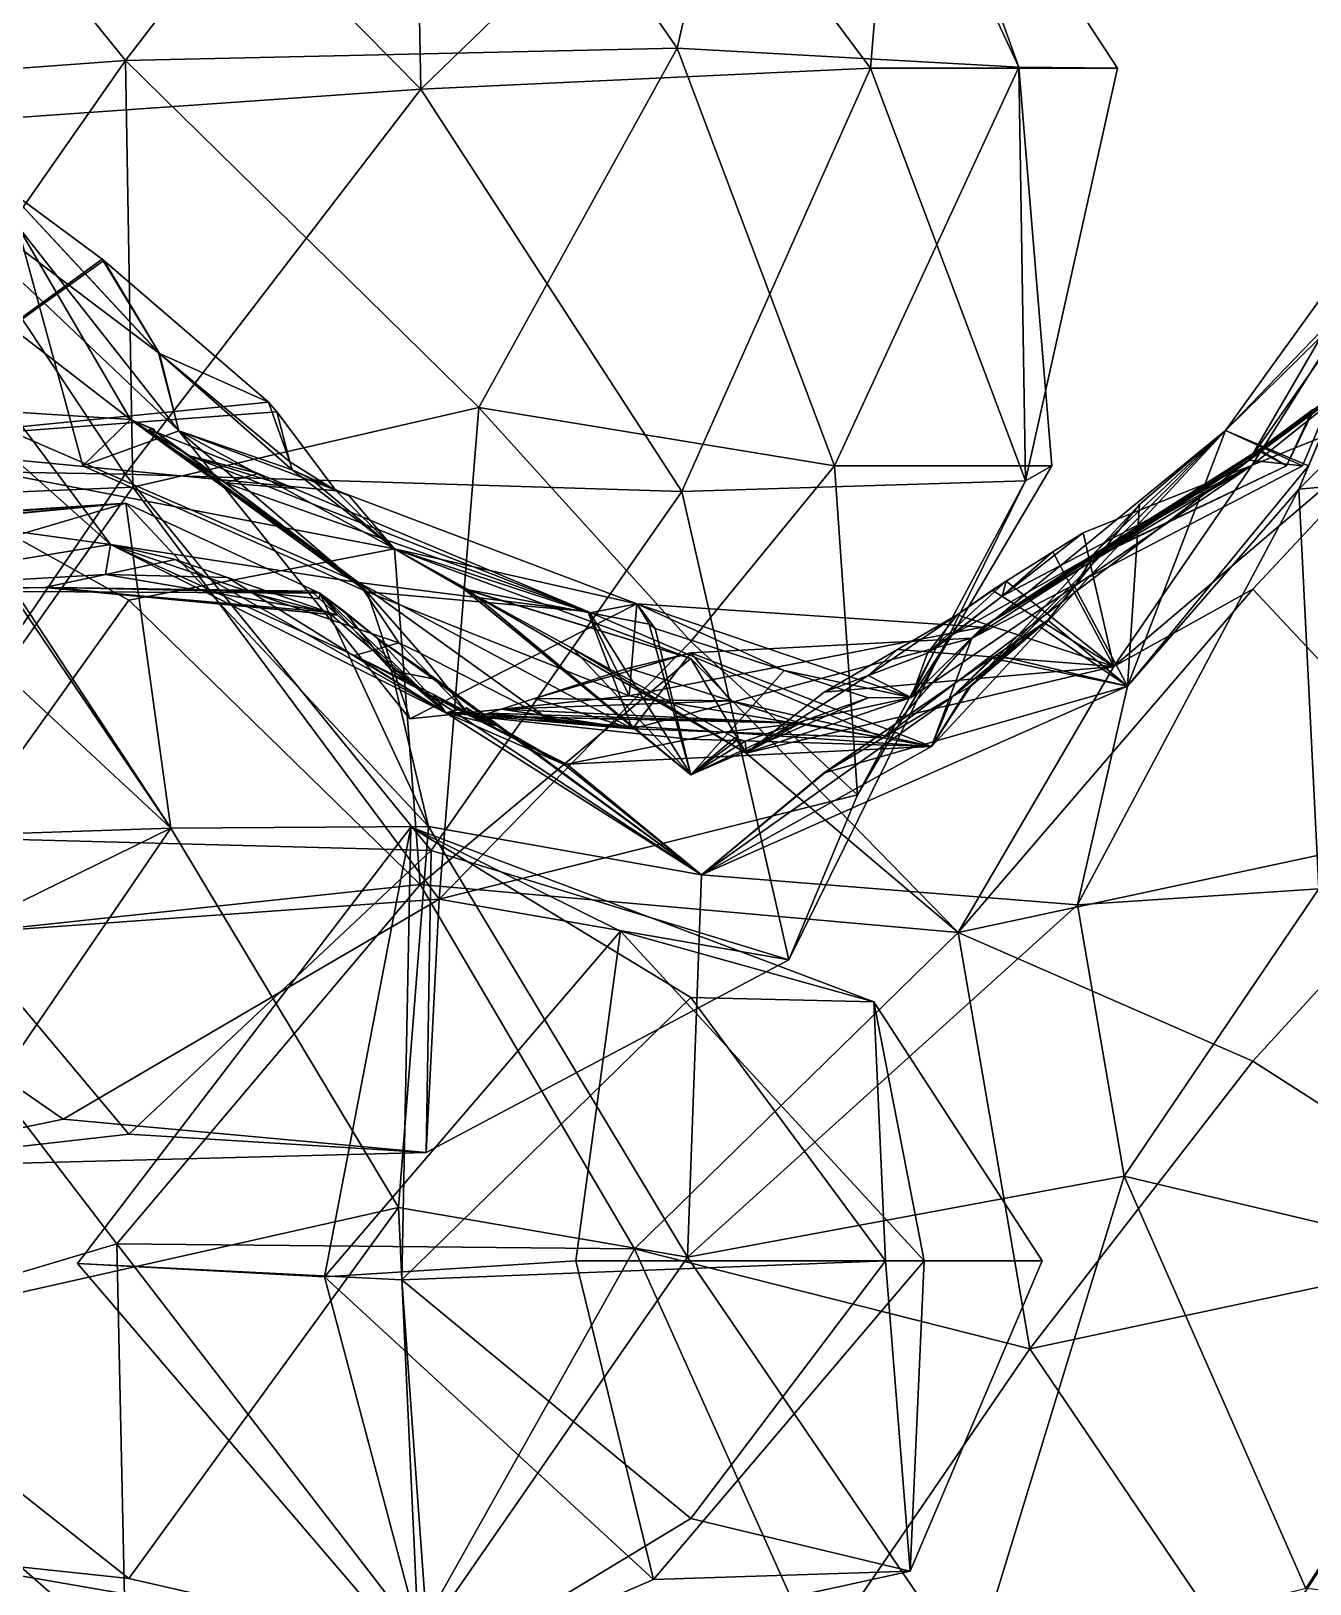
# Model space of a CAD drawing. Extents: x 290095 to 295679, y 4553756 to 4561441.
# Drawn here: x 293569.8 to 293627.2, y 4558322.3 to 4558391.9 of the extents above; entities that cross this region are included whole.
import ezdxf

# ---------------------------------------------------------------- set-up
doc = ezdxf.new("R2010")
doc.units = 0
doc.layers.add('Au_ppm_Pref_-_0_5', color=7, linetype='CONTINUOUS')

msp = doc.modelspace()

# ---------------------------------------------------------------- linework, layer by layer
at = {"layer": 'Au_ppm_Pref_-_0_5'}
for points in [[(293598.792, 4558391.097, 1783.512), (293603.707, 4558412.56, 1787.285), (293587.248, 4558407.71, 1782.477)], [(293598.792, 4558391.097, 1783.512), (293614.106, 4558390.246, 1787.133), (293603.707, 4558412.56, 1787.285)], [(293603.707, 4558412.56, 1787.285), (293614.106, 4558390.246, 1787.133), (293608.71, 4558405.202, 1792.459)], [(293574.204, 4558402.507, 1797.779), (293563.663, 4558387.604, 1797.78), (293561.143, 4558410.133, 1793.853)], [(293549.567, 4558388.748, 1782.546), (293574.057, 4558390.539, 1781.798), (293560.195, 4558407.7, 1782.934)], [(293560.195, 4558407.7, 1782.934), (293574.057, 4558390.539, 1781.798), (293587.248, 4558407.71, 1782.477)], [(293587.248, 4558407.71, 1782.477), (293574.057, 4558390.539, 1781.798), (293598.792, 4558391.097, 1783.512)], [(293587.291, 4558389.26, 1798.164), (293574.204, 4558402.507, 1797.779), (293586.954, 4558407.555, 1796.153)], [(293587.291, 4558389.26, 1798.164), (293586.954, 4558407.555, 1796.153), (293599.402, 4558400.99, 1797.273)], [(293608.71, 4558405.202, 1792.459), (293607.452, 4558390.199, 1797.471), (293599.402, 4558400.99, 1797.273)], [(293608.71, 4558405.202, 1792.459), (293618.538, 4558390.199, 1793.676), (293607.452, 4558390.199, 1797.471)], [(293608.71, 4558405.202, 1792.459), (293614.106, 4558390.246, 1787.133), (293618.538, 4558390.199, 1793.676)], [(293587.291, 4558389.26, 1798.164), (293563.663, 4558387.604, 1797.78), (293574.204, 4558402.507, 1797.779)], [(293587.291, 4558389.26, 1798.164), (293599.402, 4558400.99, 1797.273), (293607.452, 4558390.199, 1797.471)], [(293623.369, 4558373.956, 1859.291), (293636.361, 4558391.961, 1858.973), (293630.878, 4558381.322, 1864.948)], [(293623.369, 4558373.956, 1859.291), (293630.702, 4558381.57, 1853.069), (293636.361, 4558391.961, 1858.973)], [(293629.567, 4558376.396, 1841.191), (293624.578, 4558372.408, 1835.244), (293636.796, 4558391.799, 1835.414)], [(293624.578, 4558372.408, 1835.244), (293632.946, 4558375.775, 1827.934), (293636.796, 4558391.799, 1835.414)], [(293589.899, 4558374.985, 1784.125), (293598.792, 4558391.097, 1783.512), (293574.057, 4558390.539, 1781.798)], [(293589.899, 4558374.985, 1784.125), (293605.845, 4558372.381, 1784.7), (293598.792, 4558391.097, 1783.512)], [(293598.792, 4558391.097, 1783.512), (293605.845, 4558372.381, 1784.7), (293614.106, 4558390.246, 1787.133)], [(293629.567, 4558376.396, 1841.191), (293635.177, 4558391.084, 1847.189), (293624.435, 4558372.63, 1847.144)], [(293624.435, 4558372.63, 1847.144), (293635.177, 4558391.084, 1847.189), (293630.702, 4558381.57, 1853.069)], [(293560.267, 4558370.843, 1783.693), (293574.057, 4558390.539, 1781.798), (293549.567, 4558388.748, 1782.546)], [(293574.385, 4558371.426, 1787.953), (293574.057, 4558390.539, 1781.798), (293560.267, 4558370.843, 1783.693)], [(293589.899, 4558374.985, 1784.125), (293574.057, 4558390.539, 1781.798), (293574.385, 4558371.426, 1787.953)], [(293599.003, 4558371.232, 1798.141), (293587.291, 4558389.26, 1798.164), (293607.452, 4558390.199, 1797.471)], [(293607.452, 4558390.199, 1797.471), (293614.413, 4558371.698, 1794.072), (293599.003, 4558371.232, 1798.141)], [(293605.845, 4558372.381, 1784.7), (293615.591, 4558372.381, 1787.737), (293614.106, 4558390.246, 1787.133)], [(293618.538, 4558390.199, 1793.676), (293614.413, 4558371.698, 1794.072), (293607.452, 4558390.199, 1797.471)], [(293615.591, 4558372.381, 1787.737), (293614.413, 4558371.698, 1794.072), (293614.106, 4558390.246, 1787.133)], [(293614.106, 4558390.246, 1787.133), (293614.413, 4558371.698, 1794.072), (293618.538, 4558390.199, 1793.676)], [(293574.041, 4558372.009, 1797.95), (293563.663, 4558387.604, 1797.78), (293587.291, 4558389.26, 1798.164)], [(293599.003, 4558371.232, 1798.141), (293574.041, 4558372.009, 1797.95), (293587.291, 4558389.26, 1798.164)], [(293568.623, 4558384.884, 1833.435), (293575.526, 4558377.449, 1834.106), (293561.857, 4558387.764, 1835.326)], [(293576.441, 4558373.944, 1835.651), (293561.857, 4558387.764, 1835.326), (293575.526, 4558377.449, 1834.106)], [(293576.441, 4558373.944, 1835.651), (293569.209, 4558383.136, 1841.191), (293561.857, 4558387.764, 1835.326)], [(293574.041, 4558372.009, 1797.95), (293551.876, 4558372.381, 1798.262), (293563.663, 4558387.604, 1797.78)], [(293560.47, 4558385.114, 1847.647), (293574.277, 4558374.451, 1847.177), (293566.527, 4558374.941, 1853.069)], [(293569.209, 4558383.136, 1841.191), (293574.277, 4558374.451, 1847.177), (293560.47, 4558385.114, 1847.647)], [(293573.373, 4558368.858, 1858.602), (293549.1, 4558372.189, 1859), (293561.605, 4558384.572, 1857.133)], [(293561.592, 4558373.365, 1829.061), (293573.009, 4558381.642, 1831.609), (293568.623, 4558384.884, 1833.435)], [(293573.373, 4558368.858, 1858.602), (293561.605, 4558384.572, 1857.133), (293566.527, 4558374.941, 1853.069)], [(293573.009, 4558381.642, 1831.609), (293575.569, 4558377.419, 1834.084), (293568.623, 4558384.884, 1833.435)], [(293575.569, 4558377.419, 1834.084), (293575.526, 4558377.449, 1834.106), (293568.623, 4558384.884, 1833.435)], [(293639.693, 4558384.383, 1870.124), (293637.55, 4558372.303, 1876.832), (293626.658, 4558371.327, 1870.568)], [(293639.693, 4558384.383, 1870.124), (293626.658, 4558371.327, 1870.568), (293630.878, 4558381.322, 1864.948)], [(293572.137, 4558372.381, 1841.191), (293574.277, 4558374.451, 1847.177), (293569.209, 4558383.136, 1841.191)], [(293569.209, 4558383.136, 1841.191), (293576.441, 4558373.944, 1835.651), (293572.137, 4558372.381, 1841.191)], [(293561.592, 4558373.365, 1829.061), (293573.076, 4558381.58, 1831.601), (293573.009, 4558381.642, 1831.609)], [(293561.592, 4558373.365, 1829.061), (293580.459, 4558375.238, 1830.863), (293573.076, 4558381.58, 1831.601)], [(293573.009, 4558381.642, 1831.609), (293573.076, 4558381.58, 1831.601), (293575.569, 4558377.419, 1834.084)], [(293573.076, 4558381.58, 1831.601), (293580.459, 4558375.238, 1830.863), (293575.569, 4558377.419, 1834.084)], [(293630.702, 4558381.57, 1853.069), (293623.369, 4558373.956, 1859.291), (293626.821, 4558372.381, 1853.069)], [(293626.821, 4558372.381, 1853.069), (293624.435, 4558372.63, 1847.144), (293630.702, 4558381.57, 1853.069)], [(293627.099, 4558372.381, 1864.948), (293623.369, 4558373.956, 1859.291), (293630.878, 4558381.322, 1864.948)], [(293627.099, 4558372.381, 1864.948), (293630.878, 4558381.322, 1864.948), (293626.658, 4558371.327, 1870.568)], [(293575.569, 4558377.419, 1834.084), (293576.441, 4558373.944, 1835.651), (293575.526, 4558377.449, 1834.106)], [(293581.421, 4558372.561, 1831.789), (293581.517, 4558372.195, 1831.95), (293575.569, 4558377.419, 1834.084)], [(293581.517, 4558372.195, 1831.95), (293576.441, 4558373.944, 1835.651), (293575.569, 4558377.419, 1834.084)], [(293581.421, 4558372.561, 1831.789), (293575.569, 4558377.419, 1834.084), (293580.459, 4558375.238, 1830.863)], [(293629.567, 4558376.396, 1841.191), (293624.435, 4558372.63, 1847.144), (293624.821, 4558373.06, 1844.523)], [(293624.578, 4558372.408, 1835.244), (293629.567, 4558376.396, 1841.191), (293624.963, 4558373.069, 1838.821)], [(293629.567, 4558376.396, 1841.191), (293624.821, 4558373.06, 1844.523), (293627.277, 4558374.888, 1841.304)], [(293624.963, 4558373.069, 1838.821), (293629.567, 4558376.396, 1841.191), (293627.35, 4558374.923, 1841.191)], [(293561.592, 4558373.365, 1829.061), (293580.837, 4558374.799, 1830.802), (293580.459, 4558375.238, 1830.863)], [(293580.837, 4558374.799, 1830.802), (293581.421, 4558372.561, 1831.789), (293580.459, 4558375.238, 1830.863)], [(293624.578, 4558372.408, 1835.244), (293618.364, 4558363.383, 1829.312), (293632.946, 4558375.775, 1827.934)], [(293618.364, 4558363.383, 1829.312), (293624.601, 4558366.847, 1825.218), (293632.946, 4558375.775, 1827.934)], [(293624.601, 4558366.847, 1825.218), (293634.395, 4558356.391, 1822.199), (293632.946, 4558375.775, 1827.934)], [(293561.592, 4558373.365, 1829.061), (293583.498, 4558371.252, 1830.279), (293580.837, 4558374.799, 1830.802)], [(293573.373, 4558368.858, 1858.602), (293566.527, 4558374.941, 1853.069), (293584.503, 4558367.143, 1852.407)], [(293574.277, 4558374.451, 1847.177), (293584.503, 4558367.143, 1852.407), (293566.527, 4558374.941, 1853.069)], [(293588.122, 4558352.955, 1786.924), (293589.899, 4558374.985, 1784.125), (293574.385, 4558371.426, 1787.953)], [(293580.837, 4558374.799, 1830.802), (293583.498, 4558371.252, 1830.279), (293581.421, 4558372.561, 1831.789)], [(293589.899, 4558374.985, 1784.125), (293588.122, 4558352.955, 1786.924), (293599.402, 4558364.498, 1785.109)], [(293589.899, 4558374.985, 1784.125), (293599.402, 4558364.498, 1785.109), (293605.845, 4558372.381, 1784.7)], [(293627.277, 4558374.888, 1841.304), (293624.821, 4558373.06, 1844.523), (293626.111, 4558372.381, 1841.191)], [(293626.111, 4558372.381, 1841.191), (293624.963, 4558373.069, 1838.821), (293627.35, 4558374.923, 1841.191)], [(293627.35, 4558374.923, 1841.191), (293627.277, 4558374.888, 1841.304), (293626.111, 4558372.381, 1841.191)], [(293574.277, 4558374.451, 1847.177), (293572.137, 4558372.381, 1841.191), (293584.894, 4558366.729, 1842.175)], [(293572.137, 4558372.381, 1841.191), (293576.441, 4558373.944, 1835.651), (293584.894, 4558366.729, 1842.175)], [(293575.267, 4558374.02, 1847.202), (293574.277, 4558374.451, 1847.177), (293575.277, 4558374.031, 1847.174)], [(293575.03, 4558373.97, 1847.462), (293574.277, 4558374.451, 1847.177), (293575.267, 4558374.02, 1847.202)], [(293584.503, 4558367.143, 1852.407), (293574.277, 4558374.451, 1847.177), (293575.03, 4558373.97, 1847.462)], [(293575.351, 4558373.985, 1847.151), (293575.277, 4558374.031, 1847.174), (293574.277, 4558374.451, 1847.177)], [(293574.277, 4558374.451, 1847.177), (293575.186, 4558373.796, 1846.758), (293575.351, 4558373.985, 1847.151)], [(293574.277, 4558374.451, 1847.177), (293584.894, 4558366.729, 1842.175), (293575.186, 4558373.796, 1846.758)], [(293575.03, 4558373.97, 1847.462), (293575.267, 4558374.02, 1847.202), (293575.398, 4558373.908, 1847.199)], [(293584.503, 4558367.143, 1852.407), (293575.03, 4558373.97, 1847.462), (293576.915, 4558372.831, 1848.062)], [(293576.915, 4558372.831, 1848.062), (293575.03, 4558373.97, 1847.462), (293575.398, 4558373.908, 1847.199)], [(293575.398, 4558373.908, 1847.199), (293575.351, 4558373.985, 1847.151), (293575.186, 4558373.796, 1846.758)], [(293575.398, 4558373.908, 1847.199), (293575.186, 4558373.796, 1846.758), (293578.512, 4558371.613, 1845.552)], [(293575.398, 4558373.908, 1847.199), (293575.267, 4558374.02, 1847.202), (293575.277, 4558374.031, 1847.174)], [(293575.351, 4558373.985, 1847.151), (293575.398, 4558373.908, 1847.199), (293575.277, 4558374.031, 1847.174)], [(293575.398, 4558373.908, 1847.199), (293580.004, 4558372.035, 1847.183), (293576.915, 4558372.831, 1848.062)], [(293575.398, 4558373.908, 1847.199), (293578.512, 4558371.613, 1845.552), (293580.004, 4558372.035, 1847.183)], [(293586.115, 4558368.664, 1829.948), (293576.441, 4558373.944, 1835.651), (293581.517, 4558372.195, 1831.95)], [(293586.115, 4558368.664, 1829.948), (293596.986, 4558366.193, 1836.175), (293576.441, 4558373.944, 1835.651)], [(293584.894, 4558366.729, 1842.175), (293576.441, 4558373.944, 1835.651), (293586.803, 4558361.032, 1837.408)], [(293586.803, 4558361.032, 1837.408), (293576.441, 4558373.944, 1835.651), (293596.986, 4558366.193, 1836.175)], [(293611.948, 4558362.492, 1859.584), (293610.191, 4558359.801, 1858.116), (293623.369, 4558373.956, 1859.291)], [(293623.369, 4558373.956, 1859.291), (293610.191, 4558359.801, 1858.116), (293612.007, 4558364.653, 1852.298)], [(293617.608, 4558368.58, 1860.102), (293611.948, 4558362.492, 1859.584), (293623.369, 4558373.956, 1859.291)], [(293623.369, 4558373.956, 1859.291), (293612.007, 4558364.653, 1852.298), (293626.821, 4558372.381, 1853.069)], [(293617.608, 4558368.58, 1860.102), (293623.369, 4558373.956, 1859.291), (293619.52, 4558370.637, 1860.278)], [(293619.52, 4558370.637, 1860.278), (293623.369, 4558373.956, 1859.291), (293618.987, 4558362.502, 1864.948)], [(293623.369, 4558373.956, 1859.291), (293627.099, 4558372.381, 1864.948), (293618.987, 4558362.502, 1864.948)], [(293561.592, 4558373.365, 1829.061), (293586.115, 4558368.664, 1829.948), (293583.498, 4558371.252, 1830.279)], [(293586.115, 4558368.664, 1829.948), (293561.592, 4558373.365, 1829.061), (293574.204, 4558366.354, 1825.382)], [(293574.204, 4558366.354, 1825.382), (293561.592, 4558373.365, 1829.061), (293563.267, 4558351.063, 1825.323)], [(293575.186, 4558373.796, 1846.758), (293584.894, 4558366.729, 1842.175), (293578.512, 4558371.613, 1845.552)], [(293576.915, 4558372.831, 1848.062), (293580.004, 4558372.035, 1847.183), (293581.632, 4558371.362, 1847.16)], [(293576.915, 4558372.831, 1848.062), (293581.632, 4558371.362, 1847.16), (293594.778, 4558365.841, 1847.13)], [(293584.503, 4558367.143, 1852.407), (293576.915, 4558372.831, 1848.062), (293594.778, 4558365.841, 1847.13)], [(293583.498, 4558371.252, 1830.279), (293581.517, 4558372.195, 1831.95), (293581.421, 4558372.561, 1831.789)], [(293608.023, 4558360.189, 1847.13), (293624.435, 4558372.63, 1847.144), (293612.007, 4558364.653, 1852.298)], [(293608.023, 4558360.189, 1847.13), (293612.483, 4558365.142, 1842.036), (293624.435, 4558372.63, 1847.144)], [(293612.007, 4558364.653, 1852.298), (293624.435, 4558372.63, 1847.144), (293626.821, 4558372.381, 1853.069)], [(293612.483, 4558365.142, 1842.036), (293624.963, 4558373.069, 1838.821), (293616.534, 4558367.798, 1841.726)], [(293624.578, 4558372.408, 1835.244), (293624.963, 4558373.069, 1838.821), (293612.483, 4558365.142, 1842.036)], [(293616.71, 4558367.926, 1841.827), (293624.821, 4558373.06, 1844.523), (293612.483, 4558365.142, 1842.036)], [(293624.821, 4558373.06, 1844.523), (293624.435, 4558372.63, 1847.144), (293612.483, 4558365.142, 1842.036)], [(293624.963, 4558373.069, 1838.821), (293626.111, 4558372.381, 1841.191), (293616.534, 4558367.798, 1841.726)], [(293626.111, 4558372.381, 1841.191), (293624.821, 4558373.06, 1844.523), (293616.71, 4558367.926, 1841.827)], [(293573.373, 4558368.858, 1858.602), (293560.778, 4558366.786, 1864.977), (293549.1, 4558372.189, 1859)], [(293562.971, 4558355.795, 1798.561), (293551.876, 4558372.381, 1798.262), (293574.041, 4558372.009, 1797.95)], [(293587.761, 4558355.142, 1798.179), (293562.971, 4558355.795, 1798.561), (293574.041, 4558372.009, 1797.95)], [(293587.761, 4558355.142, 1798.179), (293574.041, 4558372.009, 1797.95), (293599.003, 4558371.232, 1798.141)], [(293581.632, 4558371.362, 1847.16), (293580.004, 4558372.035, 1847.183), (293578.512, 4558371.613, 1845.552)], [(293582.28, 4558371.848, 1831.452), (293586.115, 4558368.664, 1829.948), (293581.517, 4558372.195, 1831.95)], [(293582.28, 4558371.848, 1831.452), (293581.517, 4558372.195, 1831.95), (293583.498, 4558371.252, 1830.279)], [(293586.115, 4558368.664, 1829.948), (293582.28, 4558371.848, 1831.452), (293584.081, 4558371.028, 1830.277)], [(293582.28, 4558371.848, 1831.452), (293583.498, 4558371.252, 1830.279), (293584.081, 4558371.028, 1830.277)], [(293606.873, 4558357.633, 1789.131), (293605.845, 4558372.381, 1784.7), (293599.402, 4558364.498, 1785.109)], [(293606.873, 4558357.633, 1789.131), (293615.591, 4558372.381, 1787.737), (293605.845, 4558372.381, 1784.7)], [(293615.591, 4558372.381, 1787.737), (293606.873, 4558357.633, 1789.131), (293614.413, 4558371.698, 1794.072)], [(293624.578, 4558372.408, 1835.244), (293609.281, 4558361.986, 1836.443), (293611.087, 4558364.765, 1834.005)], [(293612.483, 4558365.142, 1842.036), (293609.281, 4558361.986, 1836.443), (293624.578, 4558372.408, 1835.244)], [(293624.578, 4558372.408, 1835.244), (293611.087, 4558364.765, 1834.005), (293613.363, 4558366.54, 1833.492)], [(293624.578, 4558372.408, 1835.244), (293613.363, 4558366.54, 1833.492), (293616.999, 4558369.377, 1832.674)], [(293626.111, 4558372.381, 1841.191), (293616.71, 4558367.926, 1841.827), (293616.534, 4558367.798, 1841.726)], [(293618.364, 4558363.383, 1829.312), (293624.578, 4558372.408, 1835.244), (293616.999, 4558369.377, 1832.674)], [(293626.658, 4558371.327, 1870.568), (293618.987, 4558362.502, 1864.948), (293627.099, 4558372.381, 1864.948)], [(293627.558, 4558353.418, 1876.232), (293626.658, 4558371.327, 1870.568), (293637.55, 4558372.303, 1876.832)], [(293560.267, 4558370.843, 1783.693), (293559.925, 4558350.94, 1786.113), (293574.385, 4558371.426, 1787.953)], [(293559.925, 4558350.94, 1786.113), (293588.122, 4558352.955, 1786.924), (293574.385, 4558371.426, 1787.953)], [(293581.632, 4558371.362, 1847.16), (293578.512, 4558371.613, 1845.552), (293594.778, 4558365.841, 1847.13)], [(293578.512, 4558371.613, 1845.552), (293584.894, 4558366.729, 1842.175), (293594.778, 4558365.841, 1847.13)], [(293583.498, 4558371.252, 1830.279), (293586.115, 4558368.664, 1829.948), (293584.081, 4558371.028, 1830.277)], [(293603.799, 4558350.234, 1794.15), (293587.761, 4558355.142, 1798.179), (293599.003, 4558371.232, 1798.141)], [(293603.799, 4558350.234, 1794.15), (293599.003, 4558371.232, 1798.141), (293614.413, 4558371.698, 1794.072)], [(293606.873, 4558357.633, 1789.131), (293603.799, 4558350.234, 1794.15), (293614.413, 4558371.698, 1794.072)], [(293616.741, 4558352.706, 1869.638), (293626.658, 4558371.327, 1870.568), (293627.558, 4558353.418, 1876.232)], [(293616.741, 4558352.706, 1869.638), (293618.987, 4558362.502, 1864.948), (293626.658, 4558371.327, 1870.568)], [(293553.301, 4558368.702, 1869.174), (293574.061, 4558370.699, 1871.302), (293553.335, 4558369.329, 1870.351)], [(293560.778, 4558366.786, 1864.977), (293574.061, 4558370.699, 1871.302), (293553.301, 4558368.702, 1869.174)], [(293553.335, 4558369.329, 1870.351), (293574.061, 4558370.699, 1871.302), (293554.168, 4558369.267, 1872.283)], [(293554.168, 4558369.267, 1872.283), (293574.061, 4558370.699, 1871.302), (293566.924, 4558370.045, 1873.928)], [(293574.061, 4558370.699, 1871.302), (293560.778, 4558366.786, 1864.977), (293582.763, 4558366.668, 1864.948)], [(293574.061, 4558370.699, 1871.302), (293576.078, 4558356.131, 1878.101), (293566.924, 4558370.045, 1873.928)], [(293574.061, 4558370.699, 1871.302), (293587.63, 4558356.204, 1870.65), (293576.078, 4558356.131, 1878.101)], [(293582.763, 4558366.668, 1864.948), (293587.63, 4558356.204, 1870.65), (293574.061, 4558370.699, 1871.302)], [(293619.52, 4558370.637, 1860.278), (293618.987, 4558362.502, 1864.948), (293616.6, 4558366.962, 1861.71)], [(293616.6, 4558366.962, 1861.71), (293617.608, 4558368.58, 1860.102), (293619.52, 4558370.637, 1860.278)], [(293566.739, 4558369.923, 1874.05), (293576.078, 4558356.131, 1878.101), (293564.709, 4558366.678, 1876.361)], [(293566.924, 4558370.045, 1873.928), (293576.078, 4558356.131, 1878.101), (293566.739, 4558369.923, 1874.05)], [(293613.363, 4558366.54, 1833.492), (293615.633, 4558368.52, 1832.029), (293616.999, 4558369.377, 1832.674)], [(293615.633, 4558368.52, 1832.029), (293618.364, 4558363.383, 1829.312), (293616.999, 4558369.377, 1832.674)], [(293573.153, 4558367.51, 1862.612), (293560.778, 4558366.786, 1864.977), (293573.373, 4558368.858, 1858.602)], [(293573.153, 4558367.51, 1862.612), (293573.373, 4558368.858, 1858.602), (293576.278, 4558368.181, 1860.565)], [(293576.278, 4558368.181, 1860.565), (293573.373, 4558368.858, 1858.602), (293588.414, 4558361.302, 1859.376)], [(293586.307, 4558364.45, 1855.621), (293584.326, 4558363.869, 1858.269), (293573.373, 4558368.858, 1858.602)], [(293586.307, 4558364.45, 1855.621), (293573.373, 4558368.858, 1858.602), (293584.503, 4558367.143, 1852.407)], [(293588.414, 4558361.302, 1859.376), (293573.373, 4558368.858, 1858.602), (293584.326, 4558363.869, 1858.269)], [(293586.115, 4558368.664, 1829.948), (293574.204, 4558366.354, 1825.382), (293587.267, 4558353.608, 1824.861)], [(293586.115, 4558368.664, 1829.948), (293589.208, 4558366.866, 1829.917), (293589.435, 4558366.823, 1830.06)], [(293586.115, 4558368.664, 1829.948), (293599.402, 4558363.746, 1826.251), (293589.192, 4558366.878, 1829.914)], [(293586.115, 4558368.664, 1829.948), (293589.192, 4558366.878, 1829.914), (293589.208, 4558366.866, 1829.917)], [(293586.115, 4558368.664, 1829.948), (293589.435, 4558366.823, 1830.06), (293594.865, 4558365.785, 1833.494)], [(293596.986, 4558366.193, 1836.175), (293586.115, 4558368.664, 1829.948), (293594.865, 4558365.785, 1833.494)], [(293586.115, 4558368.664, 1829.948), (293587.267, 4558353.608, 1824.861), (293599.402, 4558363.746, 1826.251)], [(293616.6, 4558366.962, 1861.71), (293611.948, 4558362.492, 1859.584), (293617.608, 4558368.58, 1860.102)], [(293613.363, 4558366.54, 1833.492), (293613.536, 4558367.205, 1831.04), (293615.633, 4558368.52, 1832.029)], [(293613.536, 4558367.205, 1831.04), (293618.364, 4558363.383, 1829.312), (293615.633, 4558368.52, 1832.029)], [(293578.62, 4558367.375, 1861.546), (293573.153, 4558367.51, 1862.612), (293576.278, 4558368.181, 1860.565)], [(293576.278, 4558368.181, 1860.565), (293588.414, 4558361.302, 1859.376), (293578.62, 4558367.375, 1861.546)], [(293616.534, 4558367.798, 1841.726), (293616.71, 4558367.926, 1841.827), (293612.483, 4558365.142, 1842.036)], [(293560.778, 4558366.786, 1864.977), (293573.153, 4558367.51, 1862.612), (293570.42, 4558366.924, 1864.401)], [(293560.778, 4558366.786, 1864.977), (293570.42, 4558366.924, 1864.401), (293570.823, 4558366.918, 1864.411)], [(293582.763, 4558366.668, 1864.948), (293560.778, 4558366.786, 1864.977), (293570.823, 4558366.918, 1864.411)], [(293583.136, 4558365.822, 1863.437), (293570.42, 4558366.924, 1864.401), (293573.153, 4558367.51, 1862.612)], [(293583.136, 4558365.822, 1863.437), (293583.553, 4558365.678, 1863.612), (293570.42, 4558366.924, 1864.401)], [(293570.823, 4558366.918, 1864.411), (293570.42, 4558366.924, 1864.401), (293583.553, 4558365.678, 1863.612)], [(293582.763, 4558366.668, 1864.948), (293570.823, 4558366.918, 1864.411), (293579.235, 4558366.799, 1864.62)], [(293583.553, 4558365.678, 1863.612), (293579.235, 4558366.799, 1864.62), (293570.823, 4558366.918, 1864.411)], [(293583.136, 4558365.822, 1863.437), (293573.153, 4558367.51, 1862.612), (293578.62, 4558367.375, 1861.546)], [(293588.414, 4558361.302, 1859.376), (293583.136, 4558365.822, 1863.437), (293578.62, 4558367.375, 1861.546)], [(293586.307, 4558364.45, 1855.621), (293584.503, 4558367.143, 1852.407), (293587.297, 4558363.959, 1855.541)], [(293587.297, 4558363.959, 1855.541), (293584.503, 4558367.143, 1852.407), (293592.955, 4558361.071, 1855.243)], [(293584.503, 4558367.143, 1852.407), (293596.782, 4558360.589, 1852.296), (293592.955, 4558361.071, 1855.243)], [(293584.503, 4558367.143, 1852.407), (293594.778, 4558365.841, 1847.13), (293596.782, 4558360.589, 1852.296)], [(293611.345, 4558365.703, 1830.588), (293613.536, 4558367.205, 1831.04), (293610.009, 4558363.974, 1834.02)], [(293610.009, 4558363.974, 1834.02), (293613.536, 4558367.205, 1831.04), (293613.363, 4558366.54, 1833.492)], [(293611.345, 4558365.703, 1830.588), (293612.907, 4558366.81, 1830.742), (293613.536, 4558367.205, 1831.04)], [(293615.409, 4558365.463, 1862.295), (293611.948, 4558362.492, 1859.584), (293616.6, 4558366.962, 1861.71)], [(293618.364, 4558363.383, 1829.312), (293613.536, 4558367.205, 1831.04), (293612.907, 4558366.81, 1830.742)], [(293616.6, 4558366.962, 1861.71), (293618.987, 4558362.502, 1864.948), (293615.409, 4558365.463, 1862.295)], [(293576.078, 4558356.131, 1878.101), (293548.093, 4558355.201, 1877.178), (293564.709, 4558366.678, 1876.361)], [(293574.204, 4558366.354, 1825.382), (293563.267, 4558351.063, 1825.323), (293587.267, 4558353.608, 1824.861)], [(293582.763, 4558366.668, 1864.948), (293579.235, 4558366.799, 1864.62), (293582.394, 4558366.754, 1864.698)], [(293582.755, 4558366.419, 1864.36), (293579.235, 4558366.799, 1864.62), (293583.553, 4558365.678, 1863.612)], [(293582.755, 4558366.419, 1864.36), (293582.394, 4558366.754, 1864.698), (293579.235, 4558366.799, 1864.62)], [(293582.763, 4558366.668, 1864.948), (293582.394, 4558366.754, 1864.698), (293582.755, 4558366.419, 1864.36)], [(293583.553, 4558365.678, 1863.612), (293582.763, 4558366.668, 1864.948), (293582.755, 4558366.419, 1864.36)], [(293588.414, 4558361.302, 1859.376), (293582.763, 4558366.668, 1864.948), (293583.553, 4558365.678, 1863.612)], [(293585.978, 4558363.205, 1865.833), (293582.763, 4558366.668, 1864.948), (293583.87, 4558365.852, 1864.939)], [(293587.63, 4558356.204, 1870.65), (293582.763, 4558366.668, 1864.948), (293585.978, 4558363.205, 1865.833)], [(293585.369, 4558364.636, 1864.42), (293583.87, 4558365.852, 1864.939), (293582.763, 4558366.668, 1864.948)], [(293585.369, 4558364.636, 1864.42), (293582.763, 4558366.668, 1864.948), (293588.414, 4558361.302, 1859.376)], [(293594.778, 4558365.841, 1847.13), (293584.894, 4558366.729, 1842.175), (293596.63, 4558362.064, 1842.384)], [(293584.894, 4558366.729, 1842.175), (293586.803, 4558361.032, 1837.408), (293596.63, 4558362.064, 1842.384)], [(293596.63, 4558362.064, 1842.384), (293586.803, 4558361.032, 1837.408), (293596.986, 4558366.193, 1836.175)], [(293589.192, 4558366.878, 1829.914), (293599.402, 4558363.746, 1826.251), (293589.237, 4558366.85, 1829.917)], [(293599.402, 4558358.522, 1830.632), (293589.192, 4558366.878, 1829.914), (293589.237, 4558366.85, 1829.917)], [(293589.192, 4558366.878, 1829.914), (293599.402, 4558358.522, 1830.632), (293589.208, 4558366.866, 1829.917)], [(293589.208, 4558366.866, 1829.917), (293599.402, 4558358.522, 1830.632), (293589.435, 4558366.823, 1830.06)], [(293589.237, 4558366.85, 1829.917), (293601.879, 4558359.503, 1829.791), (293594.122, 4558364.169, 1830.128)], [(293601.879, 4558359.503, 1829.791), (293589.237, 4558366.85, 1829.917), (293599.402, 4558363.746, 1826.251)], [(293599.402, 4558358.522, 1830.632), (293589.237, 4558366.85, 1829.917), (293594.122, 4558364.169, 1830.128)], [(293589.435, 4558366.823, 1830.06), (293599.402, 4558358.522, 1830.632), (293594.865, 4558365.785, 1833.494)], [(293596.986, 4558366.193, 1836.175), (293594.865, 4558365.785, 1833.494), (293597.539, 4558365.274, 1835.185)], [(293596.63, 4558362.064, 1842.384), (293596.986, 4558366.193, 1836.175), (293612.483, 4558365.142, 1842.036)], [(293596.986, 4558366.193, 1836.175), (293597.539, 4558365.274, 1835.185), (293597.798, 4558365.083, 1835.116)], [(293596.986, 4558366.193, 1836.175), (293597.798, 4558365.083, 1835.116), (293603.59, 4558363.198, 1835.367)], [(293609.281, 4558361.986, 1836.443), (293596.986, 4558366.193, 1836.175), (293603.59, 4558363.198, 1835.367)], [(293612.483, 4558365.142, 1842.036), (293596.986, 4558366.193, 1836.175), (293609.281, 4558361.986, 1836.443)], [(293611.087, 4558364.765, 1834.005), (293610.009, 4558363.974, 1834.02), (293613.363, 4558366.54, 1833.492)], [(293618.364, 4558363.383, 1829.312), (293612.907, 4558366.81, 1830.742), (293611.345, 4558365.703, 1830.588)], [(293618.364, 4558363.383, 1829.312), (293611.387, 4558351.465, 1823.859), (293624.601, 4558366.847, 1825.218)], [(293624.601, 4558366.847, 1825.218), (293611.387, 4558351.465, 1823.859), (293634.395, 4558356.391, 1822.199)], [(293588.414, 4558361.302, 1859.376), (293583.553, 4558365.678, 1863.612), (293583.136, 4558365.822, 1863.437)], [(293585.978, 4558363.205, 1865.833), (293583.87, 4558365.852, 1864.939), (293585.369, 4558364.636, 1864.42)], [(293594.778, 4558365.841, 1847.13), (293608.023, 4558360.189, 1847.13), (293596.782, 4558360.589, 1852.296)], [(293594.778, 4558365.841, 1847.13), (293596.63, 4558362.064, 1842.384), (293608.023, 4558360.189, 1847.13)], [(293594.865, 4558365.785, 1833.494), (293599.402, 4558358.522, 1830.632), (293597.539, 4558365.274, 1835.185)], [(293611.345, 4558365.703, 1830.588), (293607.356, 4558362.972, 1831.832), (293608.67, 4558364.144, 1830.415)], [(293611.345, 4558365.703, 1830.588), (293610.009, 4558363.974, 1834.02), (293607.356, 4558362.972, 1831.832)], [(293618.364, 4558363.383, 1829.312), (293611.345, 4558365.703, 1830.588), (293608.67, 4558364.144, 1830.415)], [(293608.023, 4558360.189, 1847.13), (293596.63, 4558362.064, 1842.384), (293612.483, 4558365.142, 1842.036)], [(293597.539, 4558365.274, 1835.185), (293599.402, 4558358.522, 1830.632), (293597.798, 4558365.083, 1835.116)], [(293597.798, 4558365.083, 1835.116), (293599.402, 4558358.522, 1830.632), (293603.59, 4558363.198, 1835.367)], [(293611.114, 4558362.022, 1860.203), (293611.847, 4558362.435, 1859.659), (293615.409, 4558365.463, 1862.295)], [(293615.409, 4558365.463, 1862.295), (293615.016, 4558365.195, 1862.353), (293611.114, 4558362.022, 1860.203)], [(293611.114, 4558362.022, 1860.203), (293615.016, 4558365.195, 1862.353), (293613.099, 4558363.895, 1862.637)], [(293611.847, 4558362.435, 1859.659), (293611.948, 4558362.492, 1859.584), (293615.409, 4558365.463, 1862.295)], [(293615.016, 4558365.195, 1862.353), (293618.987, 4558362.502, 1864.948), (293613.099, 4558363.895, 1862.637)], [(293618.987, 4558362.502, 1864.948), (293615.016, 4558365.195, 1862.353), (293615.409, 4558365.463, 1862.295)], [(293589.493, 4558361.171, 1858.074), (293584.326, 4558363.869, 1858.269), (293586.307, 4558364.45, 1855.621)], [(293599.879, 4558354.044, 1864.801), (293587.999, 4558362.807, 1864.903), (293585.369, 4558364.636, 1864.42)], [(293599.879, 4558354.044, 1864.801), (293585.369, 4558364.636, 1864.42), (293588.414, 4558361.302, 1859.376)], [(293585.369, 4558364.636, 1864.42), (293587.999, 4558362.807, 1864.903), (293585.978, 4558363.205, 1865.833)], [(293589.493, 4558361.171, 1858.074), (293586.307, 4558364.45, 1855.621), (293587.297, 4558363.959, 1855.541)], [(293599.402, 4558364.498, 1785.109), (293588.122, 4558352.955, 1786.924), (293606.873, 4558357.633, 1789.131)], [(293594.122, 4558364.169, 1830.128), (293601.879, 4558359.503, 1829.791), (293601.379, 4558360.186, 1830.443)], [(293599.402, 4558358.522, 1830.632), (293594.122, 4558364.169, 1830.128), (293601.379, 4558360.186, 1830.443)], [(293599.402, 4558363.992, 1856.212), (293596.782, 4558360.589, 1852.296), (293612.007, 4558364.653, 1852.298)], [(293612.007, 4558364.653, 1852.298), (293596.782, 4558360.589, 1852.296), (293608.023, 4558360.189, 1847.13)], [(293599.402, 4558363.992, 1856.212), (293612.007, 4558364.653, 1852.298), (293610.191, 4558359.801, 1858.116)], [(293605.378, 4558362.225, 1830.202), (293618.364, 4558363.383, 1829.312), (293608.67, 4558364.144, 1830.415)], [(293608.67, 4558364.144, 1830.415), (293607.356, 4558362.972, 1831.832), (293605.378, 4558362.225, 1830.202)], [(293611.087, 4558364.765, 1834.005), (293609.281, 4558361.986, 1836.443), (293610.421, 4558364.245, 1834.155)], [(293609.281, 4558361.986, 1836.443), (293610.009, 4558363.974, 1834.02), (293610.421, 4558364.245, 1834.155)], [(293610.421, 4558364.245, 1834.155), (293610.009, 4558363.974, 1834.02), (293611.087, 4558364.765, 1834.005)], [(293588.414, 4558361.302, 1859.376), (293584.326, 4558363.869, 1858.269), (293587.866, 4558362.121, 1858.399)], [(293587.866, 4558362.121, 1858.399), (293584.326, 4558363.869, 1858.269), (293589.493, 4558361.171, 1858.074)], [(293611.387, 4558351.465, 1823.859), (293599.402, 4558363.746, 1826.251), (293587.267, 4558353.608, 1824.861)], [(293589.493, 4558361.171, 1858.074), (293587.297, 4558363.959, 1855.541), (293592.955, 4558361.071, 1855.243)], [(293599.402, 4558363.992, 1856.212), (293596.609, 4558363.309, 1857.016), (293592.39, 4558361.952, 1857.683)], [(293592.39, 4558361.952, 1857.683), (293596.782, 4558360.589, 1852.296), (293599.402, 4558363.992, 1856.212)], [(293599.402, 4558363.992, 1856.212), (293601.187, 4558361.843, 1857.595), (293596.609, 4558363.309, 1857.016)], [(293601.187, 4558361.843, 1857.595), (293599.402, 4558363.992, 1856.212), (293610.191, 4558359.801, 1858.116)], [(293601.879, 4558359.503, 1829.791), (293599.402, 4558363.746, 1826.251), (293611.387, 4558351.465, 1823.859)], [(293618.987, 4558362.502, 1864.948), (293605.345, 4558358.602, 1863.631), (293612.886, 4558363.749, 1862.664)], [(293612.886, 4558363.749, 1862.664), (293605.345, 4558358.602, 1863.631), (293605.503, 4558358.696, 1863.537)], [(293611.114, 4558362.022, 1860.203), (293612.886, 4558363.749, 1862.664), (293605.503, 4558358.696, 1863.537)], [(293609.281, 4558361.986, 1836.443), (293607.356, 4558362.972, 1831.832), (293610.009, 4558363.974, 1834.02)], [(293611.114, 4558362.022, 1860.203), (293613.099, 4558363.895, 1862.637), (293612.886, 4558363.749, 1862.664)], [(293613.099, 4558363.895, 1862.637), (293618.987, 4558362.502, 1864.948), (293612.886, 4558363.749, 1862.664)], [(293587.63, 4558356.204, 1870.65), (293585.978, 4558363.205, 1865.833), (293599.879, 4558354.044, 1864.801)], [(293585.978, 4558363.205, 1865.833), (293587.999, 4558362.807, 1864.903), (293599.879, 4558354.044, 1864.801)], [(293601.187, 4558361.843, 1857.595), (293592.39, 4558361.952, 1857.683), (293596.609, 4558363.309, 1857.016)], [(293603.59, 4558363.198, 1835.367), (293599.402, 4558358.522, 1830.632), (293607.355, 4558361.972, 1835.531)], [(293605.378, 4558362.225, 1830.202), (293601.879, 4558359.503, 1829.791), (293618.364, 4558363.383, 1829.312)], [(293618.364, 4558363.383, 1829.312), (293601.879, 4558359.503, 1829.791), (293611.387, 4558351.465, 1823.859)], [(293607.356, 4558362.972, 1831.832), (293601.879, 4558359.503, 1829.791), (293605.378, 4558362.225, 1830.202)], [(293609.281, 4558361.986, 1836.443), (293601.879, 4558359.503, 1829.791), (293607.356, 4558362.972, 1831.832)], [(293609.281, 4558361.986, 1836.443), (293603.59, 4558363.198, 1835.367), (293607.355, 4558361.972, 1835.531)], [(293589.561, 4558361.205, 1858.406), (293587.866, 4558362.121, 1858.399), (293589.263, 4558361.394, 1858.352)], [(293589.561, 4558361.205, 1858.406), (293588.414, 4558361.302, 1859.376), (293587.866, 4558362.121, 1858.399)], [(293589.263, 4558361.394, 1858.352), (293587.866, 4558362.121, 1858.399), (293589.493, 4558361.171, 1858.074)], [(293618.987, 4558362.502, 1864.948), (293599.879, 4558354.044, 1864.801), (293605.345, 4558358.602, 1863.631)], [(293616.741, 4558352.706, 1869.638), (293599.879, 4558354.044, 1864.801), (293618.987, 4558362.502, 1864.948)], [(293605.503, 4558358.696, 1863.537), (293599.879, 4558354.044, 1864.801), (293611.114, 4558362.022, 1860.203)], [(293611.114, 4558362.022, 1860.203), (293599.879, 4558354.044, 1864.801), (293610.191, 4558359.801, 1858.116)], [(293611.847, 4558362.435, 1859.659), (293610.191, 4558359.801, 1858.116), (293611.948, 4558362.492, 1859.584)], [(293610.191, 4558359.801, 1858.116), (293611.847, 4558362.435, 1859.659), (293611.114, 4558362.022, 1860.203)], [(293589.335, 4558361.528, 1859.111), (293588.414, 4558361.302, 1859.376), (293589.48, 4558361.321, 1858.659)], [(293588.414, 4558361.302, 1859.376), (293589.335, 4558361.528, 1859.111), (293589.881, 4558361.201, 1859.291)], [(293589.48, 4558361.321, 1858.659), (293588.414, 4558361.302, 1859.376), (293589.561, 4558361.205, 1858.406)], [(293589.493, 4558361.171, 1858.074), (293589.561, 4558361.205, 1858.406), (293589.263, 4558361.394, 1858.352)], [(293589.335, 4558361.528, 1859.111), (293589.48, 4558361.321, 1858.659), (293589.881, 4558361.201, 1859.291)], [(293590.714, 4558360.721, 1859.641), (293589.48, 4558361.321, 1858.659), (293589.561, 4558361.205, 1858.406)], [(293589.881, 4558361.201, 1859.291), (293589.48, 4558361.321, 1858.659), (293590.714, 4558360.721, 1859.641)], [(293590.347, 4558361.295, 1858.006), (293596.782, 4558360.589, 1852.296), (293590.896, 4558361.471, 1857.919)], [(293590.896, 4558361.471, 1857.919), (293604.324, 4558360.838, 1857.992), (293590.347, 4558361.295, 1858.006)], [(293590.896, 4558361.471, 1857.919), (293596.782, 4558360.589, 1852.296), (293592.39, 4558361.952, 1857.683)], [(293601.187, 4558361.843, 1857.595), (293590.896, 4558361.471, 1857.919), (293592.39, 4558361.952, 1857.683)], [(293601.187, 4558361.843, 1857.595), (293604.324, 4558360.838, 1857.992), (293590.896, 4558361.471, 1857.919)], [(293599.402, 4558358.522, 1830.632), (293604.54, 4558360.982, 1832.942), (293607.355, 4558361.972, 1835.531)], [(293601.187, 4558361.843, 1857.595), (293610.191, 4558359.801, 1858.116), (293604.324, 4558360.838, 1857.992)], [(293604.54, 4558360.982, 1832.942), (293601.879, 4558359.503, 1829.791), (293609.281, 4558361.986, 1836.443)], [(293604.54, 4558360.982, 1832.942), (293609.281, 4558361.986, 1836.443), (293607.355, 4558361.972, 1835.531)], [(293590.714, 4558360.721, 1859.641), (293588.414, 4558361.302, 1859.376), (293589.881, 4558361.201, 1859.291)], [(293593.725, 4558358.986, 1860.905), (293588.414, 4558361.302, 1859.376), (293590.714, 4558360.721, 1859.641)], [(293599.879, 4558354.044, 1864.801), (293588.414, 4558361.302, 1859.376), (293593.725, 4558358.986, 1860.905)], [(293589.806, 4558361.279, 1858.021), (293589.493, 4558361.171, 1858.074), (293592.955, 4558361.071, 1855.243)], [(293589.961, 4558361.171, 1858.067), (293589.493, 4558361.171, 1858.074), (293589.806, 4558361.279, 1858.021)], [(293593.725, 4558358.986, 1860.905), (293589.561, 4558361.205, 1858.406), (293589.493, 4558361.171, 1858.074)], [(293589.493, 4558361.171, 1858.074), (293589.961, 4558361.171, 1858.067), (293604.324, 4558360.838, 1857.992)], [(293589.493, 4558361.171, 1858.074), (293593.838, 4558359.009, 1860.869), (293593.725, 4558358.986, 1860.905)], [(293589.493, 4558361.171, 1858.074), (293600.87, 4558360.444, 1858.655), (293599.322, 4558360.128, 1859.143)], [(293589.493, 4558361.171, 1858.074), (293599.322, 4558360.128, 1859.143), (293593.838, 4558359.009, 1860.869)], [(293589.493, 4558361.171, 1858.074), (293604.304, 4558360.836, 1857.996), (293600.87, 4558360.444, 1858.655)], [(293589.493, 4558361.171, 1858.074), (293604.324, 4558360.838, 1857.992), (293604.304, 4558360.836, 1857.996)], [(293593.725, 4558358.986, 1860.905), (293590.714, 4558360.721, 1859.641), (293589.561, 4558361.205, 1858.406)], [(293589.961, 4558361.171, 1858.067), (293589.806, 4558361.279, 1858.021), (293592.955, 4558361.071, 1855.243)], [(293596.782, 4558360.589, 1852.296), (293590.347, 4558361.295, 1858.006), (293589.961, 4558361.171, 1858.067)], [(293590.347, 4558361.295, 1858.006), (293604.324, 4558360.838, 1857.992), (293589.961, 4558361.171, 1858.067)], [(293592.955, 4558361.071, 1855.243), (293596.782, 4558360.589, 1852.296), (293589.961, 4558361.171, 1858.067)], [(293601.835, 4558360.03, 1830.453), (293604.54, 4558360.982, 1832.942), (293599.402, 4558358.522, 1830.632)], [(293610.191, 4558359.801, 1858.116), (293600.87, 4558360.444, 1858.655), (293604.304, 4558360.836, 1857.996)], [(293601.879, 4558359.503, 1829.791), (293604.54, 4558360.982, 1832.942), (293601.835, 4558360.03, 1830.453)], [(293604.324, 4558360.838, 1857.992), (293610.191, 4558359.801, 1858.116), (293604.304, 4558360.836, 1857.996)], [(293599.322, 4558360.128, 1859.143), (293610.191, 4558359.801, 1858.116), (293593.838, 4558359.009, 1860.869)], [(293610.191, 4558359.801, 1858.116), (293599.322, 4558360.128, 1859.143), (293600.87, 4558360.444, 1858.655)], [(293599.402, 4558358.522, 1830.632), (293601.379, 4558360.186, 1830.443), (293601.545, 4558360.129, 1830.447)], [(293599.402, 4558358.522, 1830.632), (293601.545, 4558360.129, 1830.447), (293601.835, 4558360.03, 1830.453)], [(293601.379, 4558360.186, 1830.443), (293601.879, 4558359.503, 1829.791), (293601.545, 4558360.129, 1830.447)], [(293601.879, 4558359.503, 1829.791), (293601.835, 4558360.03, 1830.453), (293601.545, 4558360.129, 1830.447)], [(293610.191, 4558359.801, 1858.116), (293599.879, 4558354.044, 1864.801), (293593.838, 4558359.009, 1860.869)], [(293599.879, 4558354.044, 1864.801), (293593.725, 4558358.986, 1860.905), (293593.838, 4558359.009, 1860.869)], [(293605.345, 4558358.602, 1863.631), (293599.879, 4558354.044, 1864.801), (293605.503, 4558358.696, 1863.537)], [(293606.873, 4558357.633, 1789.131), (293588.122, 4558352.955, 1786.924), (293603.799, 4558350.234, 1794.15)], [(293576.078, 4558356.131, 1878.101), (293564.437, 4558350.43, 1880.053), (293548.093, 4558355.201, 1877.178)], [(293564.437, 4558350.43, 1880.053), (293576.078, 4558356.131, 1878.101), (293560.486, 4558333.339, 1877.658)], [(293560.486, 4558333.339, 1877.658), (293576.078, 4558356.131, 1878.101), (293586.298, 4558339.129, 1875.685)], [(293560.724, 4558340.896, 1793.16), (293562.971, 4558355.795, 1798.561), (293574.204, 4558342.419, 1797.724)], [(293574.204, 4558342.419, 1797.724), (293562.971, 4558355.795, 1798.561), (293587.761, 4558355.142, 1798.179)], [(293586.444, 4558335.895, 1934.736), (293571.901, 4558336.622, 1930.072), (293586.839, 4558356.181, 1930.477)], [(293586.839, 4558356.181, 1930.477), (293571.901, 4558336.622, 1930.072), (293582.977, 4558336.024, 1923.384)], [(293576.078, 4558356.131, 1878.101), (293587.63, 4558356.204, 1870.65), (293586.298, 4558339.129, 1875.685)], [(293596.252, 4558351.52, 1925.5), (293586.839, 4558356.181, 1930.477), (293582.977, 4558336.024, 1923.384)], [(293586.298, 4558339.129, 1875.685), (293587.63, 4558356.204, 1870.65), (293599.254, 4558336.904, 1870.995)], [(293586.444, 4558335.895, 1934.736), (293586.839, 4558356.181, 1930.477), (293599.402, 4558348.539, 1934.212)], [(293596.252, 4558351.52, 1925.5), (293607.606, 4558348.347, 1930.281), (293586.839, 4558356.181, 1930.477)], [(293599.402, 4558348.539, 1934.212), (293586.839, 4558356.181, 1930.477), (293607.606, 4558348.347, 1930.281)], [(293587.63, 4558356.204, 1870.65), (293599.879, 4558354.044, 1864.801), (293599.254, 4558336.904, 1870.995)], [(293611.387, 4558351.465, 1823.859), (293624.601, 4558345.69, 1820.391), (293634.395, 4558356.391, 1822.199)], [(293637.202, 4558337.629, 1819.218), (293634.395, 4558356.391, 1822.199), (293624.601, 4558345.69, 1820.391)], [(293587.528, 4558341.596, 1792.886), (293574.204, 4558342.419, 1797.724), (293587.761, 4558355.142, 1798.179)], [(293587.528, 4558341.596, 1792.886), (293587.761, 4558355.142, 1798.179), (293603.799, 4558350.234, 1794.15)], [(293616.741, 4558352.706, 1869.638), (293599.254, 4558336.904, 1870.995), (293599.879, 4558354.044, 1864.801)], [(293587.267, 4558353.608, 1824.861), (293563.267, 4558351.063, 1825.323), (293573.668, 4558337.505, 1824.202)], [(293587.267, 4558353.608, 1824.861), (293573.668, 4558337.505, 1824.202), (293596.876, 4558337.282, 1822.088)], [(293611.387, 4558351.465, 1823.859), (293587.267, 4558353.608, 1824.861), (293596.876, 4558337.282, 1822.088)], [(293618.835, 4558340.54, 1872.34), (293616.741, 4558352.706, 1869.638), (293627.558, 4558353.418, 1876.232)], [(293618.835, 4558340.54, 1872.34), (293627.558, 4558353.418, 1876.232), (293636.303, 4558336.386, 1877.455)], [(293571.255, 4558343.086, 1788.46), (293588.122, 4558352.955, 1786.924), (293559.925, 4558350.94, 1786.113)], [(293587.528, 4558341.596, 1792.886), (293588.122, 4558352.955, 1786.924), (293571.255, 4558343.086, 1788.46)], [(293603.799, 4558350.234, 1794.15), (293588.122, 4558352.955, 1786.924), (293587.528, 4558341.596, 1792.886)], [(293599.254, 4558336.904, 1870.995), (293616.741, 4558352.706, 1869.638), (293618.835, 4558340.54, 1872.34)], [(293558.132, 4558332.878, 1828.563), (293573.668, 4558337.505, 1824.202), (293563.267, 4558351.063, 1825.323)], [(293571.255, 4558343.086, 1788.46), (293559.925, 4558350.94, 1786.113), (293560.724, 4558340.896, 1793.16)], [(293596.252, 4558351.52, 1925.5), (293582.977, 4558336.024, 1923.384), (293594.25, 4558336.745, 1920.831)], [(293596.252, 4558351.52, 1925.5), (293594.25, 4558336.745, 1920.831), (293609.869, 4558336.745, 1924.525)], [(293596.252, 4558351.52, 1925.5), (293609.869, 4558336.745, 1924.525), (293607.606, 4558348.347, 1930.281)], [(293611.387, 4558351.465, 1823.859), (293596.876, 4558337.282, 1822.088), (293614.599, 4558332.792, 1819.976)], [(293611.387, 4558351.465, 1823.859), (293614.599, 4558332.792, 1819.976), (293624.601, 4558345.69, 1820.391)], [(293586.444, 4558335.895, 1934.736), (293599.402, 4558348.539, 1934.212), (293608.135, 4558336.745, 1934.397)], [(293607.606, 4558348.347, 1930.281), (293608.135, 4558336.745, 1934.397), (293599.402, 4558348.539, 1934.212)], [(293607.606, 4558348.347, 1930.281), (293615.16, 4558336.745, 1930.281), (293608.135, 4558336.745, 1934.397)], [(293615.16, 4558336.745, 1930.281), (293607.606, 4558348.347, 1930.281), (293609.869, 4558336.745, 1924.525)], [(293624.601, 4558345.69, 1820.391), (293614.599, 4558332.792, 1819.976), (293637.202, 4558337.629, 1819.218)], [(293571.255, 4558343.086, 1788.46), (293560.724, 4558340.896, 1793.16), (293587.528, 4558341.596, 1792.886)], [(293587.528, 4558341.596, 1792.886), (293560.724, 4558340.896, 1793.16), (293574.204, 4558342.419, 1797.724)], [(293599.254, 4558336.904, 1870.995), (293618.835, 4558340.54, 1872.34), (293612.006, 4558318.218, 1871.059)], [(293618.835, 4558340.54, 1872.34), (293626.97, 4558322.058, 1874.666), (293612.006, 4558318.218, 1871.059)], [(293618.835, 4558340.54, 1872.34), (293636.303, 4558336.386, 1877.455), (293626.97, 4558322.058, 1874.666)], [(293586.298, 4558339.129, 1875.685), (293574.204, 4558322.497, 1875.637), (293560.486, 4558333.339, 1877.658)], [(293586.298, 4558339.129, 1875.685), (293587.201, 4558319.53, 1870.499), (293574.204, 4558322.497, 1875.637)], [(293586.298, 4558339.129, 1875.685), (293599.254, 4558336.904, 1870.995), (293587.201, 4558319.53, 1870.499)], [(293573.668, 4558337.505, 1824.202), (293558.132, 4558332.878, 1828.563), (293574.062, 4558318.882, 1829.038)], [(293573.668, 4558337.505, 1824.202), (293574.062, 4558318.882, 1829.038), (293587.162, 4558319.976, 1824.023)], [(293596.876, 4558337.282, 1822.088), (293573.668, 4558337.505, 1824.202), (293587.162, 4558319.976, 1824.023)], [(293605.112, 4558318.927, 1820.125), (293596.876, 4558337.282, 1822.088), (293587.162, 4558319.976, 1824.023)], [(293614.599, 4558332.792, 1819.976), (293596.876, 4558337.282, 1822.088), (293605.112, 4558318.927, 1820.125)], [(293637.202, 4558337.629, 1819.218), (293614.599, 4558332.792, 1819.976), (293624.509, 4558318.173, 1819.094)], [(293624.509, 4558318.173, 1819.094), (293650.115, 4558318.098, 1818.918), (293637.202, 4558337.629, 1819.218)], [(293586.444, 4558335.895, 1934.736), (293587.72, 4558318.126, 1930.032), (293571.901, 4558336.622, 1930.072)], [(293571.901, 4558336.622, 1930.072), (293587.72, 4558318.126, 1930.032), (293582.977, 4558336.024, 1923.384)], [(293597.722, 4558322.462, 1924.727), (293594.25, 4558336.745, 1920.831), (293582.977, 4558336.024, 1923.384)], [(293586.444, 4558335.895, 1934.736), (293608.135, 4558336.745, 1934.397), (293599.402, 4558325.196, 1934.13)], [(293612.006, 4558318.218, 1871.059), (293587.201, 4558319.53, 1870.499), (293599.254, 4558336.904, 1870.995)], [(293597.722, 4558322.462, 1924.727), (293609.869, 4558336.745, 1924.525), (293594.25, 4558336.745, 1920.831)], [(293609.234, 4558322.84, 1930.281), (293609.869, 4558336.745, 1924.525), (293597.722, 4558322.462, 1924.727)], [(293609.234, 4558322.84, 1930.281), (293599.402, 4558325.196, 1934.13), (293608.135, 4558336.745, 1934.397)], [(293615.16, 4558336.745, 1930.281), (293609.234, 4558322.84, 1930.281), (293608.135, 4558336.745, 1934.397)], [(293609.234, 4558322.84, 1930.281), (293615.16, 4558336.745, 1930.281), (293609.869, 4558336.745, 1924.525)], [(293626.97, 4558322.058, 1874.666), (293636.303, 4558336.386, 1877.455), (293650.07, 4558319.7, 1875.571)], [(293582.977, 4558336.024, 1923.384), (293587.72, 4558318.126, 1930.032), (293597.722, 4558322.462, 1924.727)], [(293586.444, 4558335.895, 1934.736), (293599.402, 4558325.196, 1934.13), (293587.72, 4558318.126, 1930.032)], [(293558.132, 4558332.878, 1828.563), (293564.725, 4558320.071, 1835.828), (293574.062, 4558318.882, 1829.038)], [(293563.381, 4558323.66, 1870.147), (293560.486, 4558333.339, 1877.658), (293574.204, 4558322.497, 1875.637)], [(293614.599, 4558332.792, 1819.976), (293605.112, 4558318.927, 1820.125), (293624.509, 4558318.173, 1819.094)], [(293563.381, 4558323.66, 1870.147), (293574.359, 4558318.797, 1865.067), (293554.132, 4558326.177, 1864.948)], [(293565.084, 4558321.333, 1858.752), (293554.132, 4558326.177, 1864.948), (293574.359, 4558318.797, 1865.067)], [(293563.325, 4558320.931, 1847.303), (293553.811, 4558325.723, 1853.069), (293571.142, 4558313.525, 1853.195)], [(293571.142, 4558313.525, 1853.195), (293553.811, 4558325.723, 1853.069), (293565.084, 4558321.333, 1858.752)], [(293609.234, 4558322.84, 1930.281), (293587.72, 4558318.126, 1930.032), (293599.402, 4558325.196, 1934.13)], [(293563.381, 4558323.66, 1870.147), (293574.204, 4558322.497, 1875.637), (293587.201, 4558319.53, 1870.499)], [(293563.381, 4558323.66, 1870.147), (293587.201, 4558319.53, 1870.499), (293574.359, 4558318.797, 1865.067)], [(293597.722, 4558322.462, 1924.727), (293587.72, 4558318.126, 1930.032), (293609.234, 4558322.84, 1930.281)]]:
    msp.add_3dface(points, dxfattribs=at)

doc.saveas('drawing.dxf')
